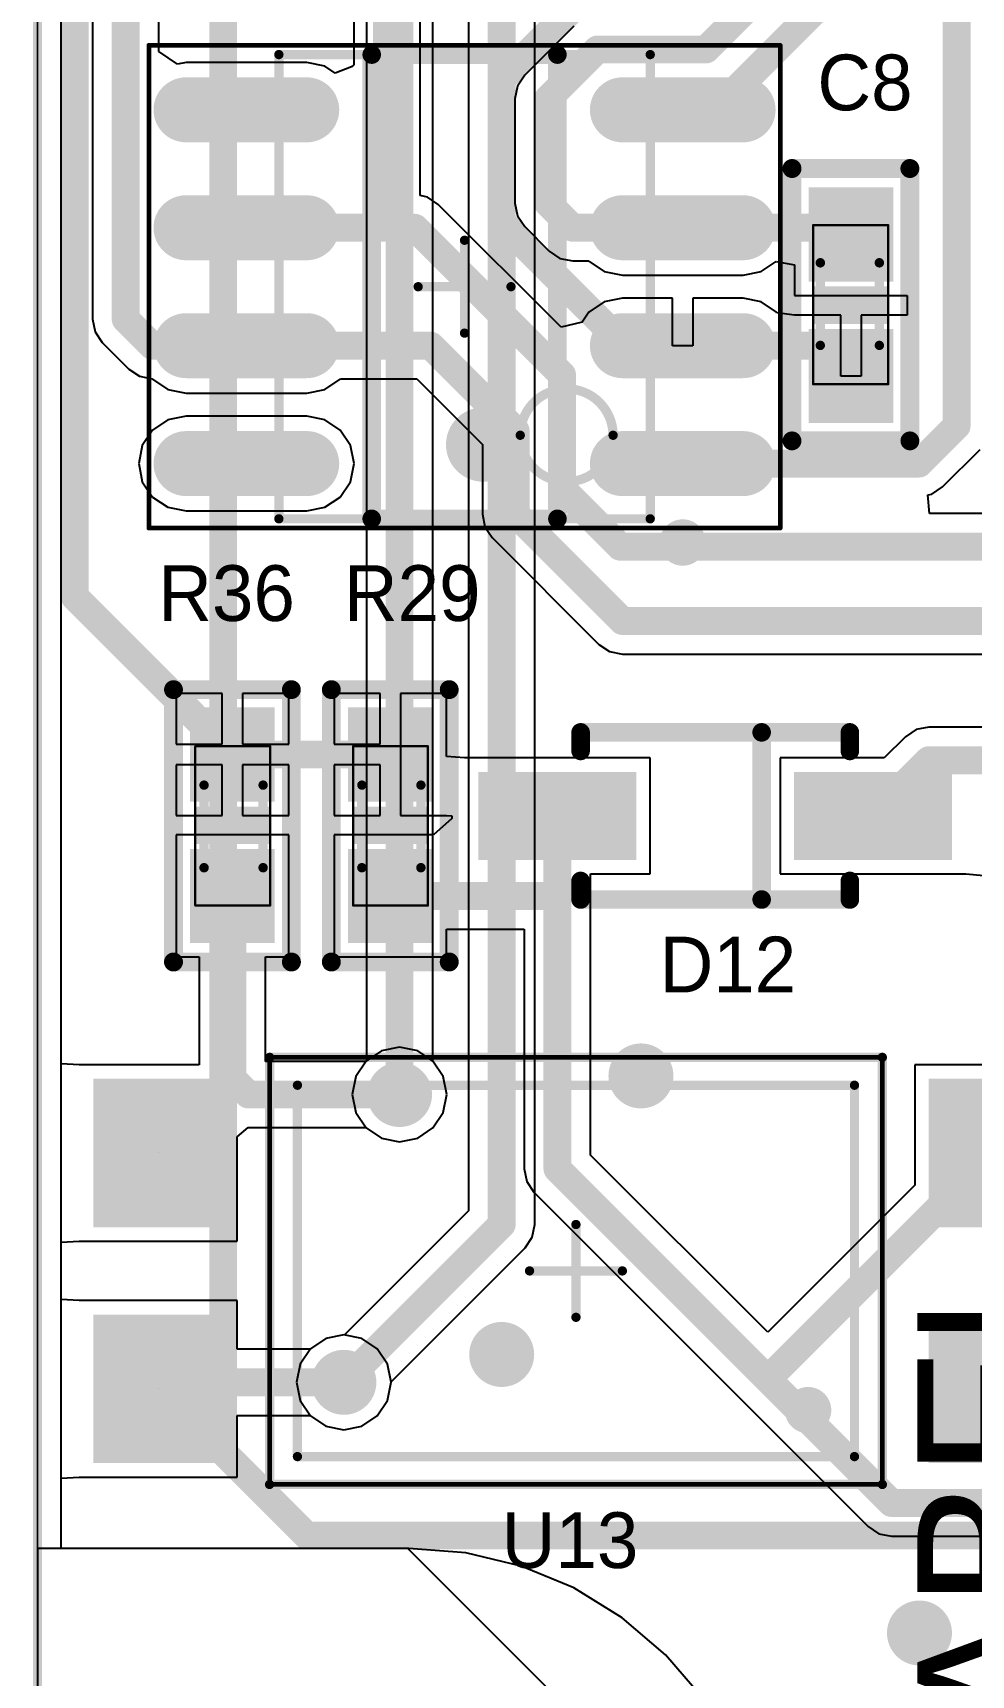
# Model space of a CAD drawing. Header units: millimetres. Extents: x 59 to 152, y 30 to 146.
# Drawn here: x 59.95 to 70.06, y 46.55 to 64.23 of the extents above; entities that cross this region are included whole.
import ezdxf

# ---------------------------------------------------------------- set-up
doc = ezdxf.new("R2010")
doc.units = ezdxf.units.MM
for name, color, linetype in [('BottomLayer', 5, 'Continuous'), ('BottomSolder', 6, 'Continuous'), ('KeepOutLayer', 6, 'Continuous'), ('Mechanical1', 6, 'Continuous'), ('Mechanical13', 56, 'Continuous'), ('Mechanical15', 56, 'Continuous'), ('Mechanical16', 56, 'Continuous'), ('Mechanical3', 76, 'Continuous'), ('Mechanical6', 56, 'Continuous'), ('MultiLayer', 9, 'Continuous'), ('PadHoleLayer', 156, 'Continuous'), ('TopLayer', 1, 'Continuous'), ('TopOverlay', 2, 'Continuous'), ('TopPaste', 8, 'Continuous'), ('TopSolder', 216, 'Continuous'), ('ViaHoleLayer', 16, 'Continuous')]:
    doc.layers.add(name, color=color, linetype=linetype)

# ---------------------------------------------------------------- blocks, each defined once
blk = doc.blocks.new('C0603_180')
at = {"layer": 'Mechanical16'}
for points, const_width in [([(-0.85, 0.406), (0.864, 0.406)], 0.0254), ([(-0.85, 0.406), (-0.85, -0.4)], 0.0254), ([(-0.432, 0.33), (0.457, 0.33)], 0.102), ([(0.864, 0.406), (0.864, -0.4)], 0.0254), ([(-0.432, -0.306), (0.457, -0.306)], 0.102), ([(-0.85, -0.4), (0.864, -0.4)], 0.0254)]:
    blk.add_lwpolyline(points, dxfattribs=dict(at, const_width=const_width))
for points, const_width in [([(-0.856, 0.406, 1), (-0.844, 0.406, 1)], 0.0127), ([(-0.856, 0.406, 1), (-0.844, 0.406, 1)], 0.0127), ([(-0.457, 0.33, 1), (-0.407, 0.33, 1)], 0.0508), ([(0.432, 0.33, 1), (0.483, 0.33, 1)], 0.0508), ([(0.857, 0.406, 1), (0.87, 0.406, 1)], 0.0127), ([(0.857, 0.406, 1), (0.87, 0.406, 1)], 0.0127), ([(-0.457, -0.306, 1), (-0.407, -0.306, 1)], 0.0508), ([(0.432, -0.306, 1), (0.483, -0.306, 1)], 0.0508), ([(-0.856, -0.4, 1), (-0.844, -0.4, 1)], 0.0127), ([(-0.856, -0.4, 1), (-0.844, -0.4, 1)], 0.0127), ([(0.857, -0.4, 1), (0.87, -0.4, 1)], 0.0127), ([(0.857, -0.4, 1), (0.87, -0.4, 1)], 0.0127)]:
    blk.add_lwpolyline(points, format="xyb", close=True, dxfattribs=dict(at, const_width=const_width))
for points in [[(-0.839, -0.397), (-0.433, -0.397), (-0.839, 0.409), (-0.433, 0.409)], [(0.431, -0.397), (0.837, -0.397), (0.431, 0.409), (0.837, 0.409)]]:
    blk.add_solid(points, dxfattribs=at)
at = {"layer": 'Mechanical6'}
blk.add_solid([(-0.2, -0.4), (0.203, -0.4), (-0.2, 0.406), (0.203, 0.406)], dxfattribs=at)
at = {"layer": 'TopLayer'}
for points in [[(-1.219, -0.406), (-0.305, -0.406), (-1.219, 0.406), (-0.305, 0.406)], [(0.305, -0.406), (1.219, -0.406), (0.305, 0.406), (1.219, 0.406)]]:
    blk.add_solid(points, dxfattribs=at)
at = {"layer": 'TopOverlay', "const_width": 0.203}
for points in [[(-1.46, 0.635), (1.473, 0.635)], [(-1.46, 0.635), (-1.46, -0.635)], [(1.473, 0.635), (1.473, -0.635)], [(-1.46, -0.635), (1.473, -0.635)]]:
    blk.add_lwpolyline(points, dxfattribs=at)
at = {"layer": 'TopOverlay', "const_width": 0.102}
for points in [[(-1.511, 0.635, 1), (-1.41, 0.635, 1)], [(-1.511, 0.635, 1), (-1.41, 0.635, 1)], [(1.422, 0.635, 1), (1.524, 0.635, 1)], [(1.422, 0.635, 1), (1.524, 0.635, 1)], [(-1.511, -0.635, 1), (-1.41, -0.635, 1)], [(-1.511, -0.635, 1), (-1.41, -0.635, 1)], [(1.422, -0.635, 1), (1.524, -0.635, 1)], [(1.422, -0.635, 1), (1.524, -0.635, 1)]]:
    blk.add_lwpolyline(points, format="xyb", close=True, dxfattribs=at)
at = {"layer": 'TopPaste'}
for points in [[(-1.219, -0.406), (-0.305, -0.406), (-1.219, 0.406), (-0.305, 0.406)], [(0.305, -0.406), (1.219, -0.406), (0.305, 0.406), (1.219, 0.406)]]:
    blk.add_solid(points, dxfattribs=at)
at = {"layer": 'TopSolder'}
for points in [[(-1.269, -0.456), (-0.255, -0.456), (-1.269, 0.456), (-0.255, 0.456)], [(0.255, -0.456), (1.269, -0.456), (0.255, 0.456), (1.269, 0.456)]]:
    blk.add_solid(points, dxfattribs=at)
blk = doc.blocks.new('425_224')
at = {"layer": 'TopLayer'}
for points in [[(-2.5, -0.425), (-0.9, -0.425), (-2.5, 0.425), (-0.9, 0.425)], [(0.9, -0.425), (2.5, -0.425), (0.9, 0.425), (2.5, 0.425)]]:
    blk.add_solid(points, dxfattribs=at)
at = {"layer": 'TopOverlay', "const_width": 0.2}
for points in [[(1.45, 0.9), (-1.45, 0.9)], [(-1.45, 0.9), (-1.45, 0.7)], [(-0.5, 0.9), (-0.5, -0.9)], [(1.45, 0.9), (1.45, 0.7)], [(-1.45, -0.7), (-1.45, -0.9)], [(1.45, -0.7), (1.45, -0.9)], [(1.45, -0.9), (-1.45, -0.9)]]:
    blk.add_lwpolyline(points, dxfattribs=at)
at = {"layer": 'TopOverlay', "const_width": 0.1}
for points in [[(-1.5, 0.9, 1), (-1.4, 0.9, 1)], [(-1.5, 0.9, 1), (-1.4, 0.9, 1)], [(-0.55, 0.9, 1), (-0.45, 0.9, 1)], [(1.4, 0.9, 1), (1.5, 0.9, 1)], [(1.4, 0.9, 1), (1.5, 0.9, 1)], [(-1.5, 0.7, 1), (-1.4, 0.7, 1)], [(1.4, 0.7, 1), (1.5, 0.7, 1)], [(-1.5, -0.7, 1), (-1.4, -0.7, 1)], [(1.4, -0.7, 1), (1.5, -0.7, 1)], [(-1.5, -0.9, 1), (-1.4, -0.9, 1)], [(-1.5, -0.9, 1), (-1.4, -0.9, 1)], [(-0.55, -0.9, 1), (-0.45, -0.9, 1)], [(1.4, -0.9, 1), (1.5, -0.9, 1)], [(1.4, -0.9, 1), (1.5, -0.9, 1)]]:
    blk.add_lwpolyline(points, format="xyb", close=True, dxfattribs=at)
at = {"layer": 'TopPaste'}
for points in [[(-2.5, -0.425), (-0.9, -0.425), (-2.5, 0.425), (-0.9, 0.425)], [(0.9, -0.425), (2.5, -0.425), (0.9, 0.425), (2.5, 0.425)]]:
    blk.add_solid(points, dxfattribs=at)
at = {"layer": 'TopSolder'}
for points in [[(-2.55, -0.475), (-0.85, -0.475), (-2.55, 0.475), (-0.85, 0.475)], [(0.85, -0.475), (2.55, -0.475), (0.85, 0.475), (2.55, 0.475)]]:
    blk.add_solid(points, dxfattribs=at)
blk = doc.blocks.new('R0603_281')
at = {"layer": 'Mechanical16'}
for points, const_width in [([(-0.85, -0.4), (-0.85, 0.406)], 0.0254), ([(0.864, 0.406), (-0.85, 0.406)], 0.0254), ([(0.457, 0.33), (-0.432, 0.33)], 0.102), ([(0.864, -0.4), (0.864, 0.406)], 0.0254), ([(0.457, -0.306), (-0.432, -0.306)], 0.102), ([(0.864, -0.4), (-0.85, -0.4)], 0.0254)]:
    blk.add_lwpolyline(points, dxfattribs=dict(at, const_width=const_width))
for points, const_width in [([(-0.856, 0.406, 1), (-0.844, 0.406, 1)], 0.0127), ([(-0.856, 0.406, 1), (-0.844, 0.406, 1)], 0.0127), ([(-0.457, 0.33, 1), (-0.407, 0.33, 1)], 0.0508), ([(0.432, 0.33, 1), (0.483, 0.33, 1)], 0.0508), ([(0.857, 0.406, 1), (0.87, 0.406, 1)], 0.0127), ([(0.857, 0.406, 1), (0.87, 0.406, 1)], 0.0127), ([(-0.457, -0.306, 1), (-0.407, -0.306, 1)], 0.0508), ([(0.432, -0.306, 1), (0.483, -0.306, 1)], 0.0508), ([(-0.856, -0.4, 1), (-0.844, -0.4, 1)], 0.0127), ([(-0.856, -0.4, 1), (-0.844, -0.4, 1)], 0.0127), ([(0.857, -0.4, 1), (0.87, -0.4, 1)], 0.0127), ([(0.857, -0.4, 1), (0.87, -0.4, 1)], 0.0127)]:
    blk.add_lwpolyline(points, format="xyb", close=True, dxfattribs=dict(at, const_width=const_width))
for points in [[(-0.838, -0.4), (-0.432, -0.4), (-0.838, 0.406), (-0.432, 0.406)], [(0.432, -0.4), (0.838, -0.4), (0.432, 0.406), (0.838, 0.406)]]:
    blk.add_solid(points, dxfattribs=at)
at = {"layer": 'Mechanical6'}
blk.add_solid([(-0.2, -0.4), (0.203, -0.4), (-0.2, 0.406), (0.203, 0.406)], dxfattribs=at)
at = {"layer": 'TopLayer'}
for points in [[(-1.219, -0.406), (-0.305, -0.406), (-1.219, 0.406), (-0.305, 0.406)], [(0.305, -0.406), (1.219, -0.406), (0.305, 0.406), (1.219, 0.406)]]:
    blk.add_solid(points, dxfattribs=at)
at = {"layer": 'TopOverlay', "const_width": 0.203}
for points in [[(-1.46, -0.635), (-1.46, 0.635)], [(1.473, 0.635), (-1.46, 0.635)], [(1.473, -0.635), (1.473, 0.635)], [(1.473, -0.635), (-1.46, -0.635)]]:
    blk.add_lwpolyline(points, dxfattribs=at)
at = {"layer": 'TopOverlay', "const_width": 0.102}
for points in [[(-1.511, 0.635, 1), (-1.41, 0.635, 1)], [(-1.511, 0.635, 1), (-1.41, 0.635, 1)], [(1.422, 0.635, 1), (1.524, 0.635, 1)], [(1.422, 0.635, 1), (1.524, 0.635, 1)], [(-1.511, -0.635, 1), (-1.41, -0.635, 1)], [(-1.511, -0.635, 1), (-1.41, -0.635, 1)], [(1.422, -0.635, 1), (1.524, -0.635, 1)], [(1.422, -0.635, 1), (1.524, -0.635, 1)]]:
    blk.add_lwpolyline(points, format="xyb", close=True, dxfattribs=at)
at = {"layer": 'TopPaste'}
for points in [[(-1.219, -0.406), (-0.305, -0.406), (-1.219, 0.406), (-0.305, 0.406)], [(0.305, -0.406), (1.219, -0.406), (0.305, 0.406), (1.219, 0.406)]]:
    blk.add_solid(points, dxfattribs=at)
at = {"layer": 'TopSolder'}
for points in [[(-1.269, -0.456), (-0.255, -0.456), (-1.269, 0.456), (-0.255, 0.456)], [(0.255, -0.456), (1.269, -0.456), (0.255, 0.456), (1.269, 0.456)]]:
    blk.add_solid(points, dxfattribs=at)
blk = doc.blocks.new('R0603_287')
at = {"layer": 'Mechanical16'}
for points, const_width in [([(-0.85, -0.4), (-0.85, 0.406)], 0.0254), ([(0.864, 0.406), (-0.85, 0.406)], 0.0254), ([(0.457, 0.33), (-0.432, 0.33)], 0.102), ([(0.864, -0.4), (0.864, 0.406)], 0.0254), ([(0.457, -0.306), (-0.432, -0.306)], 0.102), ([(0.864, -0.4), (-0.85, -0.4)], 0.0254)]:
    blk.add_lwpolyline(points, dxfattribs=dict(at, const_width=const_width))
for points, const_width in [([(-0.856, 0.406, 1), (-0.844, 0.406, 1)], 0.0127), ([(-0.856, 0.406, 1), (-0.844, 0.406, 1)], 0.0127), ([(-0.457, 0.33, 1), (-0.407, 0.33, 1)], 0.0508), ([(0.432, 0.33, 1), (0.483, 0.33, 1)], 0.0508), ([(0.857, 0.406, 1), (0.87, 0.406, 1)], 0.0127), ([(0.857, 0.406, 1), (0.87, 0.406, 1)], 0.0127), ([(-0.457, -0.306, 1), (-0.407, -0.306, 1)], 0.0508), ([(0.432, -0.306, 1), (0.483, -0.306, 1)], 0.0508), ([(-0.856, -0.4, 1), (-0.844, -0.4, 1)], 0.0127), ([(-0.856, -0.4, 1), (-0.844, -0.4, 1)], 0.0127), ([(0.857, -0.4, 1), (0.87, -0.4, 1)], 0.0127), ([(0.857, -0.4, 1), (0.87, -0.4, 1)], 0.0127)]:
    blk.add_lwpolyline(points, format="xyb", close=True, dxfattribs=dict(at, const_width=const_width))
for points in [[(-0.838, -0.398), (-0.432, -0.398), (-0.838, 0.408), (-0.432, 0.408)], [(0.432, -0.398), (0.838, -0.398), (0.432, 0.408), (0.838, 0.408)]]:
    blk.add_solid(points, dxfattribs=at)
at = {"layer": 'Mechanical6'}
blk.add_solid([(-0.2, -0.4), (0.203, -0.4), (-0.2, 0.406), (0.203, 0.406)], dxfattribs=at)
at = {"layer": 'TopLayer'}
for points in [[(-1.219, -0.406), (-0.305, -0.406), (-1.219, 0.406), (-0.305, 0.406)], [(0.305, -0.406), (1.219, -0.406), (0.305, 0.406), (1.219, 0.406)]]:
    blk.add_solid(points, dxfattribs=at)
at = {"layer": 'TopOverlay', "const_width": 0.203}
for points in [[(-1.46, -0.635), (-1.46, 0.635)], [(1.473, 0.635), (-1.46, 0.635)], [(1.473, -0.635), (1.473, 0.635)], [(1.473, -0.635), (-1.46, -0.635)]]:
    blk.add_lwpolyline(points, dxfattribs=at)
at = {"layer": 'TopOverlay', "const_width": 0.102}
for points in [[(-1.511, 0.635, 1), (-1.41, 0.635, 1)], [(-1.511, 0.635, 1), (-1.41, 0.635, 1)], [(1.422, 0.635, 1), (1.524, 0.635, 1)], [(1.422, 0.635, 1), (1.524, 0.635, 1)], [(-1.511, -0.635, 1), (-1.41, -0.635, 1)], [(-1.511, -0.635, 1), (-1.41, -0.635, 1)], [(1.422, -0.635, 1), (1.524, -0.635, 1)], [(1.422, -0.635, 1), (1.524, -0.635, 1)]]:
    blk.add_lwpolyline(points, format="xyb", close=True, dxfattribs=at)
at = {"layer": 'TopPaste'}
for points in [[(-1.219, -0.406), (-0.305, -0.406), (-1.219, 0.406), (-0.305, 0.406)], [(0.305, -0.406), (1.219, -0.406), (0.305, 0.406), (1.219, 0.406)]]:
    blk.add_solid(points, dxfattribs=at)
at = {"layer": 'TopSolder'}
for points in [[(-1.269, -0.456), (-0.255, -0.456), (-1.269, 0.456), (-0.255, 0.456)], [(0.255, -0.456), (1.269, -0.456), (0.255, 0.456), (1.269, 0.456)]]:
    blk.add_solid(points, dxfattribs=at)
blk = doc.blocks.new('SMD_15R_301')
at = {"layer": 'TopLayer', "const_width": 0.762}
blk.add_lwpolyline([(-0.381, 0, 1), (0.381, 0, 1)], format="xyb", close=True, dxfattribs=at)
at = {"layer": 'TopOverlay'}
for points, const_width in [([(1.041, 0, 1), (-1.041, 0, 1)], 0.178), ([(-1.086, 0, 1), (-0.997, 0, 1)], 0.0889), ([(0.997, 0, 1), (1.086, 0, 1)], 0.0889)]:
    blk.add_lwpolyline(points, format="xyb", close=True, dxfattribs=dict(at, const_width=const_width))
at = {"layer": 'TopPaste', "const_width": 0.762}
blk.add_lwpolyline([(-0.381, 0, 1), (0.381, 0, 1)], format="xyb", close=True, dxfattribs=at)
at = {"layer": 'TopSolder', "const_width": 0.812}
blk.add_lwpolyline([(-0.406, 0, 1), (0.406, 0, 1)], format="xyb", close=True, dxfattribs=at)
at = {"layer": 'Mechanical3'}
blk.add_text('>LABEL', height=1.5748, dxfattribs=at).set_placement((1.397, -1.651))
blk = doc.blocks.new('LTV_816S_314')
at = {"layer": 'Mechanical13', "const_width": 0.1}
for points in [[(-2.3, 3.3), (-2.3, -3.3)], [(-2.3, 3.3), (2.3, 3.3)], [(2.3, 3.3), (2.3, -3.3)], [(-2.3, -3.3), (2.3, -3.3)]]:
    blk.add_lwpolyline(points, dxfattribs=at)
at = {"layer": 'Mechanical13', "const_width": 0.05}
for points in [[(-2.325, 3.3, 1), (-2.275, 3.3, 1)], [(-2.325, 3.3, 1), (-2.275, 3.3, 1)], [(2.275, 3.3, 1), (2.325, 3.3, 1)], [(2.275, 3.3, 1), (2.325, 3.3, 1)], [(-2.325, -3.3, 1), (-2.275, -3.3, 1)], [(-2.325, -3.3, 1), (-2.275, -3.3, 1)], [(2.275, -3.3, 1), (2.325, -3.3, 1)], [(2.275, -3.3, 1), (2.325, -3.3, 1)]]:
    blk.add_lwpolyline(points, format="xyb", close=True, dxfattribs=at)
at = {"layer": 'Mechanical15'}
for points, const_width in [([(-2.3, 3.3), (2.3, 3.3)], 0.05), ([(-2.3, 3.3), (-2.3, -3.3)], 0.05), ([(2.3, 3.3), (2.3, -3.3)], 0.05), ([(0, 0.5), (0, -0.5)], 0.1), ([(-0.5, 0), (0.5, 0)], 0.1), ([(-2.3, -3.3), (2.3, -3.3)], 0.05)]:
    blk.add_lwpolyline(points, dxfattribs=dict(at, const_width=const_width))
for points, const_width in [([(-2.312, 3.3, 1), (-2.288, 3.3, 1)], 0.025), ([(-2.312, 3.3, 1), (-2.288, 3.3, 1)], 0.025), ([(2.288, 3.3, 1), (2.312, 3.3, 1)], 0.025), ([(2.288, 3.3, 1), (2.312, 3.3, 1)], 0.025), ([(-0.025, 0.5, 1), (0.025, 0.5, 1)], 0.05), ([(-0.525, 0, 1), (-0.475, 0, 1)], 0.05), ([(0.475, 0, 1), (0.525, 0, 1)], 0.05), ([(-0.025, -0.5, 1), (0.025, -0.5, 1)], 0.05), ([(-2.312, -3.3, 1), (-2.288, -3.3, 1)], 0.025), ([(-2.312, -3.3, 1), (-2.288, -3.3, 1)], 0.025), ([(2.288, -3.3, 1), (2.312, -3.3, 1)], 0.025), ([(2.288, -3.3, 1), (2.312, -3.3, 1)], 0.025)]:
    blk.add_lwpolyline(points, format="xyb", close=True, dxfattribs=dict(at, const_width=const_width))
at = {"layer": 'PadHoleLayer'}
for points in [[(-1.27, 4.5), (-1.27, 4.5, -1), (-1.27, 4.5), (-1.27, 4.5, -1)], [(1.27, 4.5), (1.27, 4.5, -1), (1.27, 4.5), (1.27, 4.5, -1)], [(-1.27, -4.5), (-1.27, -4.5, -1), (-1.27, -4.5), (-1.27, -4.5, -1)], [(1.27, -4.5), (1.27, -4.5, -1), (1.27, -4.5), (1.27, -4.5, -1)]]:
    blk.add_lwpolyline(points, format="xyb", close=True, dxfattribs=at)
at = {"layer": 'TopLayer'}
for points in [[(-2.02, 3.85), (-0.52, 3.85), (-2.02, 5.15), (-0.52, 5.15)], [(0.52, 3.85), (2.02, 3.85), (0.52, 5.15), (2.02, 5.15)], [(-2.02, -5.15), (-0.52, -5.15), (-2.02, -3.85), (-0.52, -3.85)], [(0.52, -5.15), (2.02, -5.15), (0.52, -3.85), (2.02, -3.85)]]:
    blk.add_solid(points, dxfattribs=at)
at = {"layer": 'TopOverlay', "const_width": 0.1}
for points in [[(-2, 3), (2, 3)], [(-2, 3), (-2, -3)], [(2, 3), (2, -3)], [(-2, -3), (2, -3)]]:
    blk.add_lwpolyline(points, dxfattribs=at)
at = {"layer": 'TopOverlay'}
for points, const_width in [([(-2.025, 3, 1), (-1.975, 3, 1)], 0.05), ([(-2.025, 3, 1), (-1.975, 3, 1)], 0.05), ([(1.975, 3, 1), (2.025, 3, 1)], 0.05), ([(1.975, 3, 1), (2.025, 3, 1)], 0.05), ([(-1.375, -2.5, 1), (-1.625, -2.5, 1)], 0.25), ([(-1.687, -2.5, 1), (-1.563, -2.5, 1)], 0.125), ([(-1.437, -2.5, 1), (-1.312, -2.5, 1)], 0.125), ([(-2.025, -3, 1), (-1.975, -3, 1)], 0.05), ([(-2.025, -3, 1), (-1.975, -3, 1)], 0.05), ([(1.975, -3, 1), (2.025, -3, 1)], 0.05), ([(1.975, -3, 1), (2.025, -3, 1)], 0.05)]:
    blk.add_lwpolyline(points, format="xyb", close=True, dxfattribs=dict(at, const_width=const_width))
at = {"layer": 'TopPaste'}
for points in [[(-2.02, 3.85), (-0.52, 3.85), (-2.02, 5.15), (-0.52, 5.15)], [(0.52, 3.85), (2.02, 3.85), (0.52, 5.15), (2.02, 5.15)], [(-2.02, -5.15), (-0.52, -5.15), (-2.02, -3.85), (-0.52, -3.85)], [(0.52, -5.15), (2.02, -5.15), (0.52, -3.85), (2.02, -3.85)]]:
    blk.add_solid(points, dxfattribs=at)
at = {"layer": 'TopSolder'}
for points in [[(-2.07, 3.8), (-0.47, 3.8), (-2.07, 5.2), (-0.47, 5.2)], [(0.47, 3.8), (2.07, 3.8), (0.47, 5.2), (2.07, 5.2)], [(-2.07, -5.2), (-0.47, -5.2), (-2.07, -3.8), (-0.47, -3.8)], [(0.47, -5.2), (2.07, -5.2), (0.47, -3.8), (2.07, -3.8)]]:
    blk.add_solid(points, dxfattribs=at)
blk = doc.blocks.new('D8_L_329')
at = {"layer": 'Mechanical13', "const_width": 0.1}
for points in [[(-2, 2.5), (-2, -2.5)], [(2, 2.5), (-2, 2.5)], [(2, 2.5), (2, -2.5)], [(2, -2.5), (-2, -2.5)]]:
    blk.add_lwpolyline(points, dxfattribs=at)
at = {"layer": 'Mechanical13'}
for points, const_width in [([(-2.025, 2.5, 1), (-1.975, 2.5, 1)], 0.05), ([(-2.025, 2.5, 1), (-1.975, 2.5, 1)], 0.05), ([(1.975, 2.5, 1), (2.025, 2.5, 1)], 0.05), ([(1.975, 2.5, 1), (2.025, 2.5, 1)], 0.05), ([(-0.6, 1.6, 1), (-1.6, 1.6, 1)], 0.1), ([(-1.625, 1.6, 1), (-1.575, 1.6, 1)], 0.05), ([(-0.625, 1.6, 1), (-0.575, 1.6, 1)], 0.05), ([(-2.025, -2.5, 1), (-1.975, -2.5, 1)], 0.05), ([(-2.025, -2.5, 1), (-1.975, -2.5, 1)], 0.05), ([(1.975, -2.5, 1), (2.025, -2.5, 1)], 0.05), ([(1.975, -2.5, 1), (2.025, -2.5, 1)], 0.05)]:
    blk.add_lwpolyline(points, format="xyb", close=True, dxfattribs=dict(at, const_width=const_width))
at = {"layer": 'Mechanical15'}
for points, const_width in [([(-3.4, 2.6), (-3.4, -2.6)], 0.05), ([(3.4, 2.6), (-3.4, 2.6)], 0.05), ([(3.4, 2.6), (3.4, -2.6)], 0.05), ([(0, 0.5), (0, -0.5)], 0.1), ([(0.5, 0), (-0.5, 0)], 0.1), ([(3.4, -2.6), (-3.4, -2.6)], 0.05)]:
    blk.add_lwpolyline(points, dxfattribs=dict(at, const_width=const_width))
for points, const_width in [([(-3.413, 2.6, 1), (-3.388, 2.6, 1)], 0.025), ([(-3.413, 2.6, 1), (-3.388, 2.6, 1)], 0.025), ([(3.388, 2.6, 1), (3.413, 2.6, 1)], 0.025), ([(3.388, 2.6, 1), (3.413, 2.6, 1)], 0.025), ([(-0.025, 0.5, 1), (0.025, 0.5, 1)], 0.05), ([(-0.525, 0, 1), (-0.475, 0, 1)], 0.05), ([(0.475, 0, 1), (0.525, 0, 1)], 0.05), ([(-0.025, -0.5, 1), (0.025, -0.5, 1)], 0.05), ([(-3.413, -2.6, 1), (-3.388, -2.6, 1)], 0.025), ([(-3.413, -2.6, 1), (-3.388, -2.6, 1)], 0.025), ([(3.388, -2.6, 1), (3.413, -2.6, 1)], 0.025), ([(3.388, -2.6, 1), (3.413, -2.6, 1)], 0.025)]:
    blk.add_lwpolyline(points, format="xyb", close=True, dxfattribs=dict(at, const_width=const_width))
at = {"layer": 'TopLayer', "const_width": 0.6}
for points in [[(-3, 1.905), (-1.7, 1.905)], [(1.7, 1.905), (3, 1.905)], [(-3, 0.635), (-1.7, 0.635)], [(1.7, 0.635), (3, 0.635)], [(-3, -0.635), (-1.7, -0.635)], [(1.7, -0.635), (3, -0.635)], [(-3, -1.905), (-1.7, -1.905)], [(1.7, -1.905), (3, -1.905)]]:
    blk.add_lwpolyline(points, dxfattribs=at)
at = {"layer": 'TopLayer', "const_width": 0.3}
for points in [[(-3.15, 1.905, 1), (-2.85, 1.905, 1)], [(-1.85, 1.905, 1), (-1.55, 1.905, 1)], [(1.55, 1.905, 1), (1.85, 1.905, 1)], [(2.85, 1.905, 1), (3.15, 1.905, 1)], [(-3.15, 0.635, 1), (-2.85, 0.635, 1)], [(-1.85, 0.635, 1), (-1.55, 0.635, 1)], [(1.55, 0.635, 1), (1.85, 0.635, 1)], [(2.85, 0.635, 1), (3.15, 0.635, 1)], [(-3.15, -0.635, 1), (-2.85, -0.635, 1)], [(-1.85, -0.635, 1), (-1.55, -0.635, 1)], [(1.55, -0.635, 1), (1.85, -0.635, 1)], [(2.85, -0.635, 1), (3.15, -0.635, 1)], [(-3.15, -1.905, 1), (-2.85, -1.905, 1)], [(-1.85, -1.905, 1), (-1.55, -1.905, 1)], [(1.55, -1.905, 1), (1.85, -1.905, 1)], [(2.85, -1.905, 1), (3.15, -1.905, 1)]]:
    blk.add_lwpolyline(points, format="xyb", close=True, dxfattribs=at)
at = {"layer": 'TopOverlay'}
for points, const_width in [([(-2.225, 2.755, 1), (-2.475, 2.755, 1)], 0.25), ([(-2.538, 2.755, 1), (-2.413, 2.755, 1)], 0.125), ([(-2.287, 2.755, 1), (-2.163, 2.755, 1)], 0.125), ([(-1.05, 2.5, 1), (-0.95, 2.5, 1)], 0.1), ([(-1.05, 2.5, 1), (-0.95, 2.5, 1)], 0.1), ([(0.95, 2.5, 1), (1.05, 2.5, 1)], 0.1), ([(0.95, 2.5, 1), (1.05, 2.5, 1)], 0.1), ([(0, 1.7, 1), (-0.4, 1.7, 1)], 0.4), ([(-0.5, 1.7, 1), (-0.3, 1.7, 1)], 0.2), ([(-0.1, 1.7, 1), (0.1, 1.7, 1)], 0.2), ([(-1.05, -2.5, 1), (-0.95, -2.5, 1)], 0.1), ([(-1.05, -2.5, 1), (-0.95, -2.5, 1)], 0.1), ([(0.95, -2.5, 1), (1.05, -2.5, 1)], 0.1), ([(0.95, -2.5, 1), (1.05, -2.5, 1)], 0.1)]:
    blk.add_lwpolyline(points, format="xyb", close=True, dxfattribs=dict(at, const_width=const_width))
at = {"layer": 'TopOverlay', "const_width": 0.2}
for points in [[(-1, 2.5), (-1, -2.5)], [(1, 2.5), (-1, 2.5)], [(1, 2.5), (1, -2.5)], [(1, -2.5), (-1, -2.5)]]:
    blk.add_lwpolyline(points, dxfattribs=at)
at = {"layer": 'TopPaste', "const_width": 0.6}
for points in [[(-3, 1.905), (-1.7, 1.905)], [(1.7, 1.905), (3, 1.905)], [(-3, 0.635), (-1.7, 0.635)], [(1.7, 0.635), (3, 0.635)], [(-3, -0.635), (-1.7, -0.635)], [(1.7, -0.635), (3, -0.635)], [(-3, -1.905), (-1.7, -1.905)], [(1.7, -1.905), (3, -1.905)]]:
    blk.add_lwpolyline(points, dxfattribs=at)
at = {"layer": 'TopPaste', "const_width": 0.3}
for points in [[(-3.15, 1.905, 1), (-2.85, 1.905, 1)], [(-1.85, 1.905, 1), (-1.55, 1.905, 1)], [(1.55, 1.905, 1), (1.85, 1.905, 1)], [(2.85, 1.905, 1), (3.15, 1.905, 1)], [(-3.15, 0.635, 1), (-2.85, 0.635, 1)], [(-1.85, 0.635, 1), (-1.55, 0.635, 1)], [(1.55, 0.635, 1), (1.85, 0.635, 1)], [(2.85, 0.635, 1), (3.15, 0.635, 1)], [(-3.15, -0.635, 1), (-2.85, -0.635, 1)], [(-1.85, -0.635, 1), (-1.55, -0.635, 1)], [(1.55, -0.635, 1), (1.85, -0.635, 1)], [(2.85, -0.635, 1), (3.15, -0.635, 1)], [(-3.15, -1.905, 1), (-2.85, -1.905, 1)], [(-1.85, -1.905, 1), (-1.55, -1.905, 1)], [(1.55, -1.905, 1), (1.85, -1.905, 1)], [(2.85, -1.905, 1), (3.15, -1.905, 1)]]:
    blk.add_lwpolyline(points, format="xyb", close=True, dxfattribs=at)
at = {"layer": 'TopSolder', "const_width": 0.7}
for points in [[(-3, 1.905), (-1.7, 1.905)], [(1.7, 1.905), (3, 1.905)], [(-3, 0.635), (-1.7, 0.635)], [(1.7, 0.635), (3, 0.635)], [(-3, -0.635), (-1.7, -0.635)], [(1.7, -0.635), (3, -0.635)], [(-3, -1.905), (-1.7, -1.905)], [(1.7, -1.905), (3, -1.905)]]:
    blk.add_lwpolyline(points, dxfattribs=at)
at = {"layer": 'TopSolder', "const_width": 0.35}
for points in [[(-3.175, 1.905, 1), (-2.825, 1.905, 1)], [(-1.875, 1.905, 1), (-1.525, 1.905, 1)], [(1.525, 1.905, 1), (1.875, 1.905, 1)], [(2.825, 1.905, 1), (3.175, 1.905, 1)], [(-3.175, 0.635, 1), (-2.825, 0.635, 1)], [(-1.875, 0.635, 1), (-1.525, 0.635, 1)], [(1.525, 0.635, 1), (1.875, 0.635, 1)], [(2.825, 0.635, 1), (3.175, 0.635, 1)], [(-3.175, -0.635, 1), (-2.825, -0.635, 1)], [(-1.875, -0.635, 1), (-1.525, -0.635, 1)], [(1.525, -0.635, 1), (1.875, -0.635, 1)], [(2.825, -0.635, 1), (3.175, -0.635, 1)], [(-3.175, -1.905, 1), (-2.825, -1.905, 1)], [(-1.875, -1.905, 1), (-1.525, -1.905, 1)], [(1.525, -1.905, 1), (1.875, -1.905, 1)], [(2.825, -1.905, 1), (3.175, -1.905, 1)]]:
    blk.add_lwpolyline(points, format="xyb", close=True, dxfattribs=at)

msp = doc.modelspace()

# ---------------------------------------------------------------- linework, layer by layer
at = {"layer": 'BottomLayer'}
for p, q in [((60.255, 47.912), (60.255, 132.1)), ((63.543, 114.883), (63.543, 53.163)), ((64.257, 53.163), (64.257, 98.456)), ((64.643, 65.7), (64.643, 51.548)), ((65.357, 51.4), (65.357, 65.343)), ((63.54, 53.16), (63.429, 52.995)), ((63.543, 53.163), (63.54, 53.16)), ((64.26, 53.16), (64.257, 53.163)), ((64.371, 52.995), (64.26, 53.16)), ((63.429, 52.995), (63.39, 52.8)), ((64.41, 52.8), (64.371, 52.995)), ((63.39, 52.8), (63.429, 52.605)), ((64.371, 52.605), (64.41, 52.8)), ((63.429, 52.605), (63.54, 52.44)), ((64.26, 52.44), (64.371, 52.605)), ((63.54, 52.44), (63.705, 52.329)), ((64.095, 52.329), (64.26, 52.44)), ((63.705, 52.329), (63.9, 52.29)), ((63.9, 52.29), (64.095, 52.329)), ((64.643, 51.548), (63.304, 50.209)), ((65.33, 51.263), (65.357, 51.4)), ((63.809, 49.704), (65.252, 51.148)), ((65.252, 51.148), (65.33, 51.263)), ((62.94, 50.06), (62.829, 49.895)), ((63.105, 50.171), (62.94, 50.06)), ((63.3, 50.21), (63.105, 50.171)), ((63.304, 50.209), (63.3, 50.21)), ((62.829, 49.895), (62.79, 49.7)), ((63.81, 49.7), (63.809, 49.704)), ((62.79, 49.7), (62.829, 49.505)), ((63.771, 49.505), (63.81, 49.7)), ((62.829, 49.505), (62.94, 49.34)), ((63.66, 49.34), (63.771, 49.505)), ((62.94, 49.34), (63.105, 49.229)), ((63.105, 49.229), (63.3, 49.19)), ((63.3, 49.19), (63.495, 49.229)), ((63.495, 49.229), (63.66, 49.34)), ((60.012, 47.912), (60, 47.9)), ((60, 47.9), (60, 40)), ((64, 47.912), (60.012, 47.912)), ((64, 47.912), (60.255, 47.912)), ((64, 47.9), (64, 47.912)), ((64.612, 47.864), (64, 47.912)), ((64, 47.912), (64, 47.912)), ((64, 47.912), (64, 47.912)), ((67.9, 44), (64, 47.9)), ((65.209, 47.721), (64.612, 47.864)), ((65.776, 47.486), (65.209, 47.721)), ((66.299, 47.165), (65.776, 47.486)), ((66.766, 46.766), (66.299, 47.165)), ((67.165, 46.299), (66.766, 46.766))]:
    msp.add_line(p, q, dxfattribs=at)
at = {"layer": 'BottomLayer', "const_width": 0.3}
for points in [[(63.9, 52.8), (63.9, 123)], [(62, 48.95), (62, 66.1)], [(65, 51.4), (65, 65.7)], [(63.3, 49.7), (65, 51.4)], [(62, 48.95), (62.9, 48.05)], [(62.9, 48.05), (70.55, 48.05)]]:
    msp.add_lwpolyline(points, dxfattribs=at)
at = {"layer": 'BottomLayer'}
for points, const_width in [([(66.35, 53, 1), (66.65, 53, 1)], 0.3), ([(63.75, 52.8, 1), (64.05, 52.8, 1)], 0.3), ([(63.825, 52.8, 1), (63.975, 52.8, 1)], 0.15), ([(64.925, 51.4, 1), (65.075, 51.4, 1)], 0.15), ([(64.925, 51.4, 1), (65.075, 51.4, 1)], 0.15), ([(64.85, 50, 1), (65.15, 50, 1)], 0.3), ([(63.15, 49.7, 1), (63.45, 49.7, 1)], 0.3), ([(63.225, 49.7, 1), (63.375, 49.7, 1)], 0.15), ([(61.925, 48.95, 1), (62.075, 48.95, 1)], 0.15), ([(61.925, 48.95, 1), (62.075, 48.95, 1)], 0.15), ([(62.825, 48.05, 1), (62.975, 48.05, 1)], 0.15), ([(62.825, 48.05, 1), (62.975, 48.05, 1)], 0.15), ([(69.35, 47, 1), (69.65, 47, 1)], 0.3)]:
    msp.add_lwpolyline(points, format="xyb", close=True, dxfattribs=dict(at, const_width=const_width))
at = {"layer": 'BottomSolder', "const_width": 0.35}
for points in [[(66.325, 53, 1), (66.675, 53, 1)], [(63.725, 52.8, 1), (64.075, 52.8, 1)], [(64.825, 50, 1), (65.175, 50, 1)], [(63.125, 49.7, 1), (63.475, 49.7, 1)], [(69.325, 47, 1), (69.675, 47, 1)]]:
    msp.add_lwpolyline(points, format="xyb", close=True, dxfattribs=at)
at = {"layer": 'KeepOutLayer', "const_width": 0.1}
msp.add_lwpolyline([(60, 40), (60, 140)], dxfattribs=at)
at = {"layer": 'Mechanical1', "const_width": 0.02}
msp.add_lwpolyline([(60, 40), (60, 140)], dxfattribs=at)
at = {"layer": 'MultiLayer', "const_width": 0.3}
for points in [[(66.35, 53, 1), (66.65, 53, 1)], [(63.75, 52.8, 1), (64.05, 52.8, 1)], [(64.85, 50, 1), (65.15, 50, 1)], [(63.15, 49.7, 1), (63.45, 49.7, 1)], [(69.35, 47, 1), (69.65, 47, 1)]]:
    msp.add_lwpolyline(points, format="xyb", close=True, dxfattribs=at)
at = {"layer": 'TopLayer'}
for p, q in [((60.255, 53.132), (60.255, 74.603)), ((60.593, 67.15), (60.593, 61.15)), ((61.307, 64.033), (61.307, 67.002)), ((63.408, 64.794), (63.408, 63.889)), ((64.122, 62.481), (64.122, 64.794)), ((65.778, 64.307), (65.248, 63.777)), ((61.507, 63.896), (61.307, 64.033)), ((61.6, 63.915), (61.507, 63.896)), ((62.9, 63.915), (61.6, 63.915)), ((63.095, 63.876), (62.9, 63.915)), ((63.208, 63.8), (63.095, 63.876)), ((63.382, 63.867), (63.208, 63.8)), ((63.408, 63.889), (63.382, 63.867)), ((65.248, 63.777), (65.17, 63.661)), ((65.17, 63.661), (65.143, 63.524)), ((65.143, 63.524), (65.143, 62.4)), ((64.202, 62.465), (64.122, 62.481)), ((64.317, 62.387), (64.202, 62.465)), ((65.641, 61.063), (64.317, 62.387)), ((65.143, 62.4), (65.17, 62.263)), ((65.17, 62.263), (65.248, 62.148)), ((65.248, 62.148), (65.513, 61.883)), ((65.513, 61.883), (65.628, 61.805)), ((65.628, 61.805), (65.765, 61.778)), ((65.765, 61.778), (65.937, 61.778)), ((65.937, 61.778), (65.94, 61.775)), ((65.94, 61.775), (66.105, 61.664)), ((67.795, 61.664), (67.955, 61.771)), ((67.955, 61.771), (68.155, 61.734)), ((68.155, 61.734), (68.155, 61.405)), ((66.105, 61.664), (66.3, 61.625)), ((66.3, 61.625), (67.6, 61.625)), ((67.6, 61.625), (67.795, 61.664)), ((68.155, 61.405), (69.368, 61.405)), ((69.368, 61.405), (69.368, 61.195)), ((65.94, 61.225), (65.868, 61.119)), ((66.105, 61.336), (65.94, 61.225)), ((66.3, 61.375), (66.105, 61.336)), ((66.84, 61.375), (66.3, 61.375)), ((66.84, 60.865), (66.84, 61.375)), ((67.6, 61.375), (67.06, 61.375)), ((67.06, 61.375), (67.06, 60.865)), ((67.795, 61.336), (67.6, 61.375)), ((67.96, 61.225), (67.795, 61.336)), ((67.965, 61.219), (67.96, 61.225)), ((68.155, 61.195), (67.965, 61.219)), ((60.593, 61.15), (60.62, 61.013)), ((65.868, 61.119), (65.641, 61.063)), ((68.652, 61.195), (68.155, 61.195)), ((68.155, 61.195), (68.155, 61.195)), ((68.652, 60.538), (68.652, 61.195)), ((69.368, 61.195), (68.872, 61.195)), ((68.872, 61.195), (68.872, 60.538)), ((60.62, 61.013), (60.698, 60.898)), ((60.698, 60.898), (60.983, 60.613)), ((67.06, 60.865), (66.84, 60.865)), ((60.983, 60.613), (61.098, 60.535)), ((61.098, 60.535), (61.235, 60.508)), ((61.235, 60.508), (61.237, 60.508)), ((61.237, 60.508), (61.24, 60.505)), ((61.24, 60.505), (61.405, 60.394)), ((63.095, 60.394), (63.26, 60.505)), ((63.26, 60.505), (63.263, 60.508)), ((63.263, 60.508), (64.087, 60.508)), ((64.087, 60.508), (64.793, 59.802)), ((68.872, 60.538), (68.652, 60.538)), ((61.405, 60.394), (61.6, 60.355)), ((61.6, 60.355), (62.9, 60.355)), ((62.9, 60.355), (63.095, 60.394)), ((61.405, 60.066), (61.24, 59.955)), ((61.6, 60.105), (61.405, 60.066)), ((62.9, 60.105), (61.6, 60.105)), ((63.095, 60.066), (62.9, 60.105)), ((63.26, 59.955), (63.095, 60.066)), ((61.129, 59.79), (61.09, 59.595)), ((61.24, 59.955), (61.129, 59.79)), ((63.371, 59.79), (63.26, 59.955)), ((63.41, 59.595), (63.371, 59.79)), ((64.793, 59.802), (64.793, 59.05)), ((69.747, 59.343), (70.152, 59.748)), ((61.09, 59.595), (61.129, 59.4)), ((63.371, 59.4), (63.41, 59.595)), ((61.129, 59.4), (61.24, 59.235)), ((63.26, 59.235), (63.371, 59.4)), ((69.589, 59.257), (69.632, 59.265)), ((69.609, 59.057), (69.589, 59.257)), ((69.632, 59.265), (69.747, 59.343)), ((61.24, 59.235), (61.405, 59.124)), ((61.405, 59.124), (61.6, 59.085)), ((61.6, 59.085), (62.9, 59.085)), ((62.9, 59.085), (63.095, 59.124)), ((63.095, 59.124), (63.26, 59.235)), ((64.793, 59.05), (64.82, 58.913)), ((64.82, 58.913), (64.898, 58.798)), ((73.5, 59.057), (69.609, 59.057)), ((64.898, 58.798), (66.048, 57.648)), ((66.048, 57.648), (66.163, 57.57)), ((66.163, 57.57), (66.3, 57.543)), ((66.3, 57.543), (73.252, 57.543)), ((61.99, 57.119), (61.494, 57.119)), ((61.494, 57.119), (61.494, 56.572)), ((61.99, 56.572), (61.99, 57.119)), ((62.706, 57.119), (62.21, 57.119)), ((62.21, 57.119), (62.21, 56.572)), ((62.706, 56.572), (62.706, 57.119)), ((63.69, 57.119), (63.194, 57.119)), ((63.194, 57.119), (63.194, 56.572)), ((63.69, 56.572), (63.69, 57.119)), ((64.406, 57.119), (63.91, 57.119)), ((63.91, 57.119), (63.91, 56.462)), ((64.406, 56.44), (64.406, 57.119)), ((69.348, 56.652), (69.12, 56.425)), ((69.463, 56.73), (69.348, 56.652)), ((69.6, 56.757), (69.463, 56.73)), ((70.194, 56.757), (69.6, 56.757)), ((61.494, 56.572), (61.99, 56.572)), ((62.21, 56.572), (62.706, 56.572)), ((63.194, 56.572), (63.69, 56.572)), ((63.91, 56.462), (63.91, 55.805)), ((64.6, 56.425), (64.406, 56.44)), ((64.606, 56.425), (64.6, 56.425)), ((66.6, 56.425), (64.606, 56.425)), ((66.6, 55.175), (66.6, 56.425)), ((69.12, 56.425), (68, 56.425)), ((68, 56.425), (68, 55.175)), ((61.99, 56.352), (61.494, 56.352)), ((61.494, 56.352), (61.494, 55.805)), ((61.99, 55.805), (61.99, 56.352)), ((62.706, 56.352), (62.21, 56.352)), ((62.21, 56.352), (62.21, 55.805)), ((62.706, 55.805), (62.706, 56.352)), ((63.69, 56.352), (63.194, 56.352)), ((63.194, 56.352), (63.194, 55.805)), ((63.69, 55.805), (63.69, 56.352)), ((61.494, 55.805), (61.99, 55.805)), ((62.21, 55.805), (62.706, 55.805)), ((63.194, 55.805), (63.69, 55.805)), ((63.91, 55.805), (64.4, 55.805)), ((64.463, 55.772), (64.264, 55.595)), ((64.4, 55.805), (64.406, 55.805)), ((64.406, 55.805), (64.463, 55.8)), ((64.463, 55.8), (64.463, 55.772)), ((62.706, 55.595), (61.494, 55.595)), ((61.494, 55.595), (61.494, 54.281)), ((62.706, 54.281), (62.706, 55.595)), ((64.264, 55.595), (63.194, 55.595)), ((63.194, 55.595), (63.194, 54.281)), ((65.957, 54.9), (65.957, 55.175)), ((65.957, 55.175), (66.6, 55.175)), ((68, 55.175), (69.994, 55.175)), ((69.994, 55.175), (70, 55.175)), ((70, 55.175), (70.194, 55.16)), ((65.957, 52.148), (65.957, 54.9)), ((64.406, 54.281), (64.406, 54.581)), ((64.406, 54.581), (65.243, 54.581)), ((65.243, 54.581), (65.243, 52)), ((61.494, 54.281), (61.743, 54.281)), ((61.743, 54.281), (61.743, 53.12)), ((62.457, 53.157), (62.457, 54.281)), ((62.457, 54.281), (62.706, 54.281)), ((63.194, 54.281), (64.406, 54.281)), ((63.705, 53.271), (63.54, 53.16)), ((63.9, 53.31), (63.705, 53.271)), ((64.095, 53.271), (63.9, 53.31)), ((64.26, 53.16), (64.095, 53.271)), ((60.45, 53.12), (60.255, 53.132)), ((60.455, 53.12), (60.45, 53.12)), ((61.743, 53.12), (60.455, 53.12)), ((63.537, 53.157), (62.457, 53.157)), ((63.54, 53.16), (63.537, 53.157)), ((64.371, 52.995), (64.26, 53.16)), ((71.15, 53.12), (69.45, 53.12)), ((69.45, 53.12), (69.45, 51.825)), ((64.41, 52.8), (64.371, 52.995)), ((64.371, 52.605), (64.41, 52.8)), ((64.26, 52.44), (64.371, 52.605)), ((62.15, 52.345), (62.27, 52.443)), ((62.27, 52.443), (63.537, 52.443)), ((63.537, 52.443), (63.54, 52.44)), ((63.54, 52.44), (63.705, 52.329)), ((64.095, 52.329), (64.26, 52.44)), ((62.15, 51.22), (62.15, 52.345)), ((63.705, 52.329), (63.9, 52.29)), ((63.9, 52.29), (64.095, 52.329)), ((67.865, 50.24), (65.957, 52.148)), ((65.243, 52), (65.27, 51.863)), ((65.27, 51.863), (65.348, 51.748)), ((65.348, 51.748), (67.613, 49.483)), ((69.45, 51.825), (67.865, 50.24)), ((60.255, 51.208), (60.45, 51.22)), ((60.255, 50.592), (60.255, 51.208)), ((60.45, 51.22), (60.455, 51.22)), ((60.455, 51.22), (62.15, 51.22)), ((60.45, 50.58), (60.255, 50.592)), ((60.455, 50.58), (60.45, 50.58)), ((62.15, 50.58), (60.455, 50.58)), ((62.15, 50.057), (62.15, 50.58)), ((62.94, 50.06), (62.937, 50.057)), ((63.105, 50.171), (62.94, 50.06)), ((63.3, 50.21), (63.105, 50.171)), ((63.495, 50.171), (63.3, 50.21)), ((63.66, 50.06), (63.495, 50.171)), ((63.771, 49.895), (63.66, 50.06)), ((62.937, 50.057), (62.15, 50.057)), ((63.81, 49.7), (63.771, 49.895)), ((63.771, 49.505), (63.81, 49.7)), ((63.66, 49.34), (63.771, 49.505)), ((67.613, 49.483), (68.948, 48.148)), ((62.15, 48.68), (62.15, 49.343)), ((62.15, 49.343), (62.937, 49.343)), ((62.937, 49.343), (62.94, 49.34)), ((62.94, 49.34), (63.105, 49.229)), ((63.105, 49.229), (63.3, 49.19)), ((63.3, 49.19), (63.495, 49.229)), ((63.495, 49.229), (63.66, 49.34)), ((60.255, 48.668), (60.45, 48.68)), ((60.255, 47.912), (60.255, 48.668)), ((60.45, 48.68), (60.455, 48.68)), ((60.455, 48.68), (62.15, 48.68)), ((68.948, 48.148), (69.063, 48.07)), ((69.063, 48.07), (69.2, 48.043)), ((69.2, 48.043), (74.659, 48.043)), ((60.012, 47.912), (60, 47.9)), ((60, 47.9), (60, 40)), ((64, 47.912), (60.012, 47.912)), ((64, 47.912), (60.255, 47.912)), ((64, 47.9), (64, 47.912)), ((64.612, 47.864), (64, 47.912)), ((64, 47.912), (64, 47.912)), ((64, 47.912), (64, 47.912)), ((67.9, 44), (64, 47.9)), ((65.209, 47.721), (64.612, 47.864)), ((65.776, 47.486), (65.209, 47.721)), ((66.299, 47.165), (65.776, 47.486)), ((66.766, 46.766), (66.299, 47.165)), ((67.165, 46.299), (66.766, 46.766))]:
    msp.add_line(p, q, dxfattribs=at)
at = {"layer": 'TopLayer', "const_width": 0.3}
for points in [[(60.4, 58.162), (60.4, 75.004)], [(67.305, 63.405), (71.9, 68)], [(60.95, 61.15), (60.95, 67.15)], [(63.765, 62.135), (63.765, 65.4)], [(69.9, 60), (69.9, 65.293)], [(67.2, 64.055), (68, 64.855)], [(65, 63.731), (65.824, 64.555)], [(65.5, 63.524), (66.031, 64.055)], [(66.031, 64.055), (67.2, 64.055)], [(65, 62.193), (65, 63.731)], [(65.5, 62.4), (65.5, 63.524)], [(66.95, 63.405), (67.305, 63.405)], [(67.305, 63.405), (67.605, 63.405)], [(65.5, 62.4), (65.765, 62.135)], [(62.25, 62.135), (63.765, 62.135)], [(63.765, 62.135), (64.065, 62.135)], [(64.065, 62.135), (65.65, 60.55)], [(65, 62.193), (66.328, 60.865)], [(65.765, 62.135), (66.95, 62.135)], [(66.95, 62.135), (68.689, 62.135)], [(68.689, 62.135), (68.762, 62.062)], [(60.95, 61.15), (61.235, 60.865)], [(61.235, 60.865), (62.25, 60.865)], [(62.25, 60.865), (64.235, 60.865)], [(64.235, 60.865), (65.15, 59.95)], [(66.328, 60.865), (66.95, 60.865)], [(66.95, 60.865), (68.435, 60.865)], [(68.435, 60.865), (68.762, 60.538)], [(65.65, 59.326), (65.65, 60.55)], [(69.495, 59.595), (69.9, 60)], [(65.15, 59.05), (65.15, 59.95)], [(66.65, 59.595), (66.95, 59.595)], [(66.95, 59.595), (69.495, 59.595)], [(65.65, 59.326), (66.276, 58.7)], [(65.15, 59.05), (66.3, 57.9)], [(66.276, 58.7), (73.5, 58.7)], [(60.4, 58.162), (62.1, 56.462)], [(66.3, 57.9), (73.4, 57.9)], [(62.1, 56.462), (63.8, 56.462)], [(69, 55.8), (69.6, 56.4)], [(69.6, 56.4), (70.751, 56.4)], [(65.6, 54.9), (65.6, 55.8)], [(62.1, 52.97), (62.1, 54.938)], [(63.8, 54.938), (65.562, 54.938)], [(65.562, 54.938), (65.6, 54.9)], [(65.6, 52), (65.6, 54.9)], [(61.3, 52.17), (62.1, 52.97)], [(62.1, 52.97), (62.27, 52.8)], [(62.27, 52.8), (63.9, 52.8)], [(67.865, 49.735), (70.3, 52.17)], [(65.6, 52), (67.865, 49.735)], [(67.865, 49.735), (69.2, 48.4)], [(61.3, 49.63), (61.37, 49.7)], [(61.37, 49.7), (63.3, 49.7)], [(69.2, 48.4), (74.659, 48.4)]]:
    msp.add_lwpolyline(points, dxfattribs=at)
at = {"layer": 'TopLayer'}
for points, const_width in [([(65.956, 64.055, 1), (66.106, 64.055, 1)], 0.15), ([(65.956, 64.055, 1), (66.106, 64.055, 1)], 0.15), ([(67.125, 64.055, 1), (67.275, 64.055, 1)], 0.15), ([(67.125, 64.055, 1), (67.275, 64.055, 1)], 0.15), ([(64.925, 63.731, 1), (65.075, 63.731, 1)], 0.15), ([(64.925, 63.731, 1), (65.075, 63.731, 1)], 0.15), ([(65.425, 63.524, 1), (65.575, 63.524, 1)], 0.15), ([(65.425, 63.524, 1), (65.575, 63.524, 1)], 0.15), ([(66.875, 63.405, 1), (67.025, 63.405, 1)], 0.15), ([(67.23, 63.405, 1), (67.38, 63.405, 1)], 0.15), ([(67.23, 63.405, 1), (67.38, 63.405, 1)], 0.15), ([(67.23, 63.405, 1), (67.38, 63.405, 1)], 0.15), ([(67.53, 63.405, 1), (67.68, 63.405, 1)], 0.15), ([(65.425, 62.4, 1), (65.575, 62.4, 1)], 0.15), ([(65.425, 62.4, 1), (65.575, 62.4, 1)], 0.15), ([(62.175, 62.135, 1), (62.325, 62.135, 1)], 0.15), ([(63.69, 62.135, 1), (63.84, 62.135, 1)], 0.15), ([(63.69, 62.135, 1), (63.84, 62.135, 1)], 0.15), ([(63.69, 62.135, 1), (63.84, 62.135, 1)], 0.15), ([(63.99, 62.135, 1), (64.14, 62.135, 1)], 0.15), ([(63.99, 62.135, 1), (64.14, 62.135, 1)], 0.15), ([(64.925, 62.193, 1), (65.075, 62.193, 1)], 0.15), ([(64.925, 62.193, 1), (65.075, 62.193, 1)], 0.15), ([(65.69, 62.135, 1), (65.84, 62.135, 1)], 0.15), ([(65.69, 62.135, 1), (65.84, 62.135, 1)], 0.15), ([(66.875, 62.135, 1), (67.025, 62.135, 1)], 0.15), ([(66.875, 62.135, 1), (67.025, 62.135, 1)], 0.15), ([(68.614, 62.135, 1), (68.764, 62.135, 1)], 0.15), ([(68.614, 62.135, 1), (68.764, 62.135, 1)], 0.15), ([(68.687, 62.062, 1), (68.837, 62.062, 1)], 0.15), ([(60.875, 61.15, 1), (61.025, 61.15, 1)], 0.15), ([(60.875, 61.15, 1), (61.025, 61.15, 1)], 0.15), ([(61.16, 60.865, 1), (61.31, 60.865, 1)], 0.15), ([(61.16, 60.865, 1), (61.31, 60.865, 1)], 0.15), ([(62.175, 60.865, 1), (62.325, 60.865, 1)], 0.15), ([(62.175, 60.865, 1), (62.325, 60.865, 1)], 0.15), ([(64.16, 60.865, 1), (64.31, 60.865, 1)], 0.15), ([(64.16, 60.865, 1), (64.31, 60.865, 1)], 0.15), ([(66.253, 60.865, 1), (66.403, 60.865, 1)], 0.15), ([(66.253, 60.865, 1), (66.403, 60.865, 1)], 0.15), ([(66.875, 60.865, 1), (67.025, 60.865, 1)], 0.15), ([(66.875, 60.865, 1), (67.025, 60.865, 1)], 0.15), ([(68.36, 60.865, 1), (68.51, 60.865, 1)], 0.15), ([(68.36, 60.865, 1), (68.51, 60.865, 1)], 0.15), ([(65.575, 60.55, 1), (65.725, 60.55, 1)], 0.15), ([(65.575, 60.55, 1), (65.725, 60.55, 1)], 0.15), ([(68.687, 60.538, 1), (68.837, 60.538, 1)], 0.15), ([(69.825, 60, 1), (69.975, 60, 1)], 0.15), ([(69.825, 60, 1), (69.975, 60, 1)], 0.15), ([(65.075, 59.95, 1), (65.225, 59.95, 1)], 0.15), ([(65.075, 59.95, 1), (65.225, 59.95, 1)], 0.15), ([(66.575, 59.595, 1), (66.725, 59.595, 1)], 0.15), ([(66.875, 59.595, 1), (67.025, 59.595, 1)], 0.15), ([(66.875, 59.595, 1), (67.025, 59.595, 1)], 0.15), ([(69.42, 59.595, 1), (69.57, 59.595, 1)], 0.15), ([(69.42, 59.595, 1), (69.57, 59.595, 1)], 0.15), ([(65.575, 59.326, 1), (65.725, 59.326, 1)], 0.15), ([(65.575, 59.326, 1), (65.725, 59.326, 1)], 0.15), ([(65.075, 59.05, 1), (65.225, 59.05, 1)], 0.15), ([(65.075, 59.05, 1), (65.225, 59.05, 1)], 0.15), ([(66.201, 58.7, 1), (66.351, 58.7, 1)], 0.15), ([(66.201, 58.7, 1), (66.351, 58.7, 1)], 0.15), ([(60.325, 58.162, 1), (60.475, 58.162, 1)], 0.15), ([(60.325, 58.162, 1), (60.475, 58.162, 1)], 0.15), ([(66.225, 57.9, 1), (66.375, 57.9, 1)], 0.15), ([(66.225, 57.9, 1), (66.375, 57.9, 1)], 0.15), ([(62.025, 56.462, 1), (62.175, 56.462, 1)], 0.15), ([(62.025, 56.462, 1), (62.175, 56.462, 1)], 0.15), ([(63.725, 56.462, 1), (63.875, 56.462, 1)], 0.15), ([(69.525, 56.4, 1), (69.675, 56.4, 1)], 0.15), ([(69.525, 56.4, 1), (69.675, 56.4, 1)], 0.15), ([(65.525, 55.8, 1), (65.675, 55.8, 1)], 0.15), ([(68.925, 55.8, 1), (69.075, 55.8, 1)], 0.15), ([(62.025, 54.938, 1), (62.175, 54.938, 1)], 0.15), ([(63.725, 54.938, 1), (63.875, 54.938, 1)], 0.15), ([(65.487, 54.938, 1), (65.637, 54.938, 1)], 0.15), ([(65.487, 54.938, 1), (65.637, 54.938, 1)], 0.15), ([(65.525, 54.9, 1), (65.675, 54.9, 1)], 0.15), ([(65.525, 54.9, 1), (65.675, 54.9, 1)], 0.15), ([(65.525, 54.9, 1), (65.675, 54.9, 1)], 0.15), ([(66.35, 53, 1), (66.65, 53, 1)], 0.3), ([(62.025, 52.97, 1), (62.175, 52.97, 1)], 0.15), ([(62.025, 52.97, 1), (62.175, 52.97, 1)], 0.15), ([(62.025, 52.97, 1), (62.175, 52.97, 1)], 0.15), ([(63.75, 52.8, 1), (64.05, 52.8, 1)], 0.3), ([(62.195, 52.8, 1), (62.345, 52.8, 1)], 0.15), ([(62.195, 52.8, 1), (62.345, 52.8, 1)], 0.15), ([(63.825, 52.8, 1), (63.975, 52.8, 1)], 0.15), ([(61.225, 52.17, 1), (61.375, 52.17, 1)], 0.15), ([(65.525, 52, 1), (65.675, 52, 1)], 0.15), ([(65.525, 52, 1), (65.675, 52, 1)], 0.15), ([(64.85, 50, 1), (65.15, 50, 1)], 0.3), ([(63.15, 49.7, 1), (63.45, 49.7, 1)], 0.3), ([(67.79, 49.735, 1), (67.94, 49.735, 1)], 0.15), ([(67.79, 49.735, 1), (67.94, 49.735, 1)], 0.15), ([(67.79, 49.735, 1), (67.94, 49.735, 1)], 0.15), ([(61.225, 49.63, 1), (61.375, 49.63, 1)], 0.15), ([(61.295, 49.7, 1), (61.445, 49.7, 1)], 0.15), ([(61.295, 49.7, 1), (61.445, 49.7, 1)], 0.15), ([(63.225, 49.7, 1), (63.375, 49.7, 1)], 0.15), ([(69.125, 48.4, 1), (69.275, 48.4, 1)], 0.15), ([(69.125, 48.4, 1), (69.275, 48.4, 1)], 0.15), ([(69.35, 47, 1), (69.65, 47, 1)], 0.3)]:
    msp.add_lwpolyline(points, format="xyb", close=True, dxfattribs=dict(at, const_width=const_width))
at = {"layer": 'TopSolder', "const_width": 0.35}
for points in [[(66.325, 53, 1), (66.675, 53, 1)], [(63.725, 52.8, 1), (64.075, 52.8, 1)], [(64.825, 50, 1), (65.175, 50, 1)], [(63.125, 49.7, 1), (63.475, 49.7, 1)], [(69.325, 47, 1), (69.675, 47, 1)]]:
    msp.add_lwpolyline(points, format="xyb", close=True, dxfattribs=at)
at = {"layer": 'ViaHoleLayer', "const_width": 0.15}
for points in [[(66.425, 53, 1), (66.575, 53, 1)], [(63.825, 52.8, 1), (63.975, 52.8, 1)], [(64.925, 50, 1), (65.075, 50, 1)], [(63.225, 49.7, 1), (63.375, 49.7, 1)], [(69.425, 47, 1), (69.575, 47, 1)]]:
    msp.add_lwpolyline(points, format="xyb", close=True, dxfattribs=at)

# ---------------------------------------------------------------- block references
for name, p, rotation in [('D8_L_329', (64.6, 61.5), 180), ('C0603_180', (68.762, 61.3), 90), ('R0603_287', (62.1, 55.7), 270), ('R0603_281', (63.8, 55.7), 270), ('425_224', (67.3, 55.8), 180), ('LTV_816S_314', (65.8, 50.9), 90), ('SMD_15R_301', (69.4, 42.067), 90)]:
    msp.add_blockref(name, p, dxfattribs=dict(rotation=rotation))

# ---------------------------------------------------------------- texts
at = {"layer": 'TopOverlay'}
for s, p in [('C8', (68.4, 63.4)), ('R36', (61.3, 57.9)), ('R29', (63.3, 57.9)), ('D12', (66.7, 53.9)), ('U13', (65, 47.7))]:
    msp.add_text(s, height=0.6, dxfattribs=at).set_placement(p)

doc.saveas('drawing.dxf')
